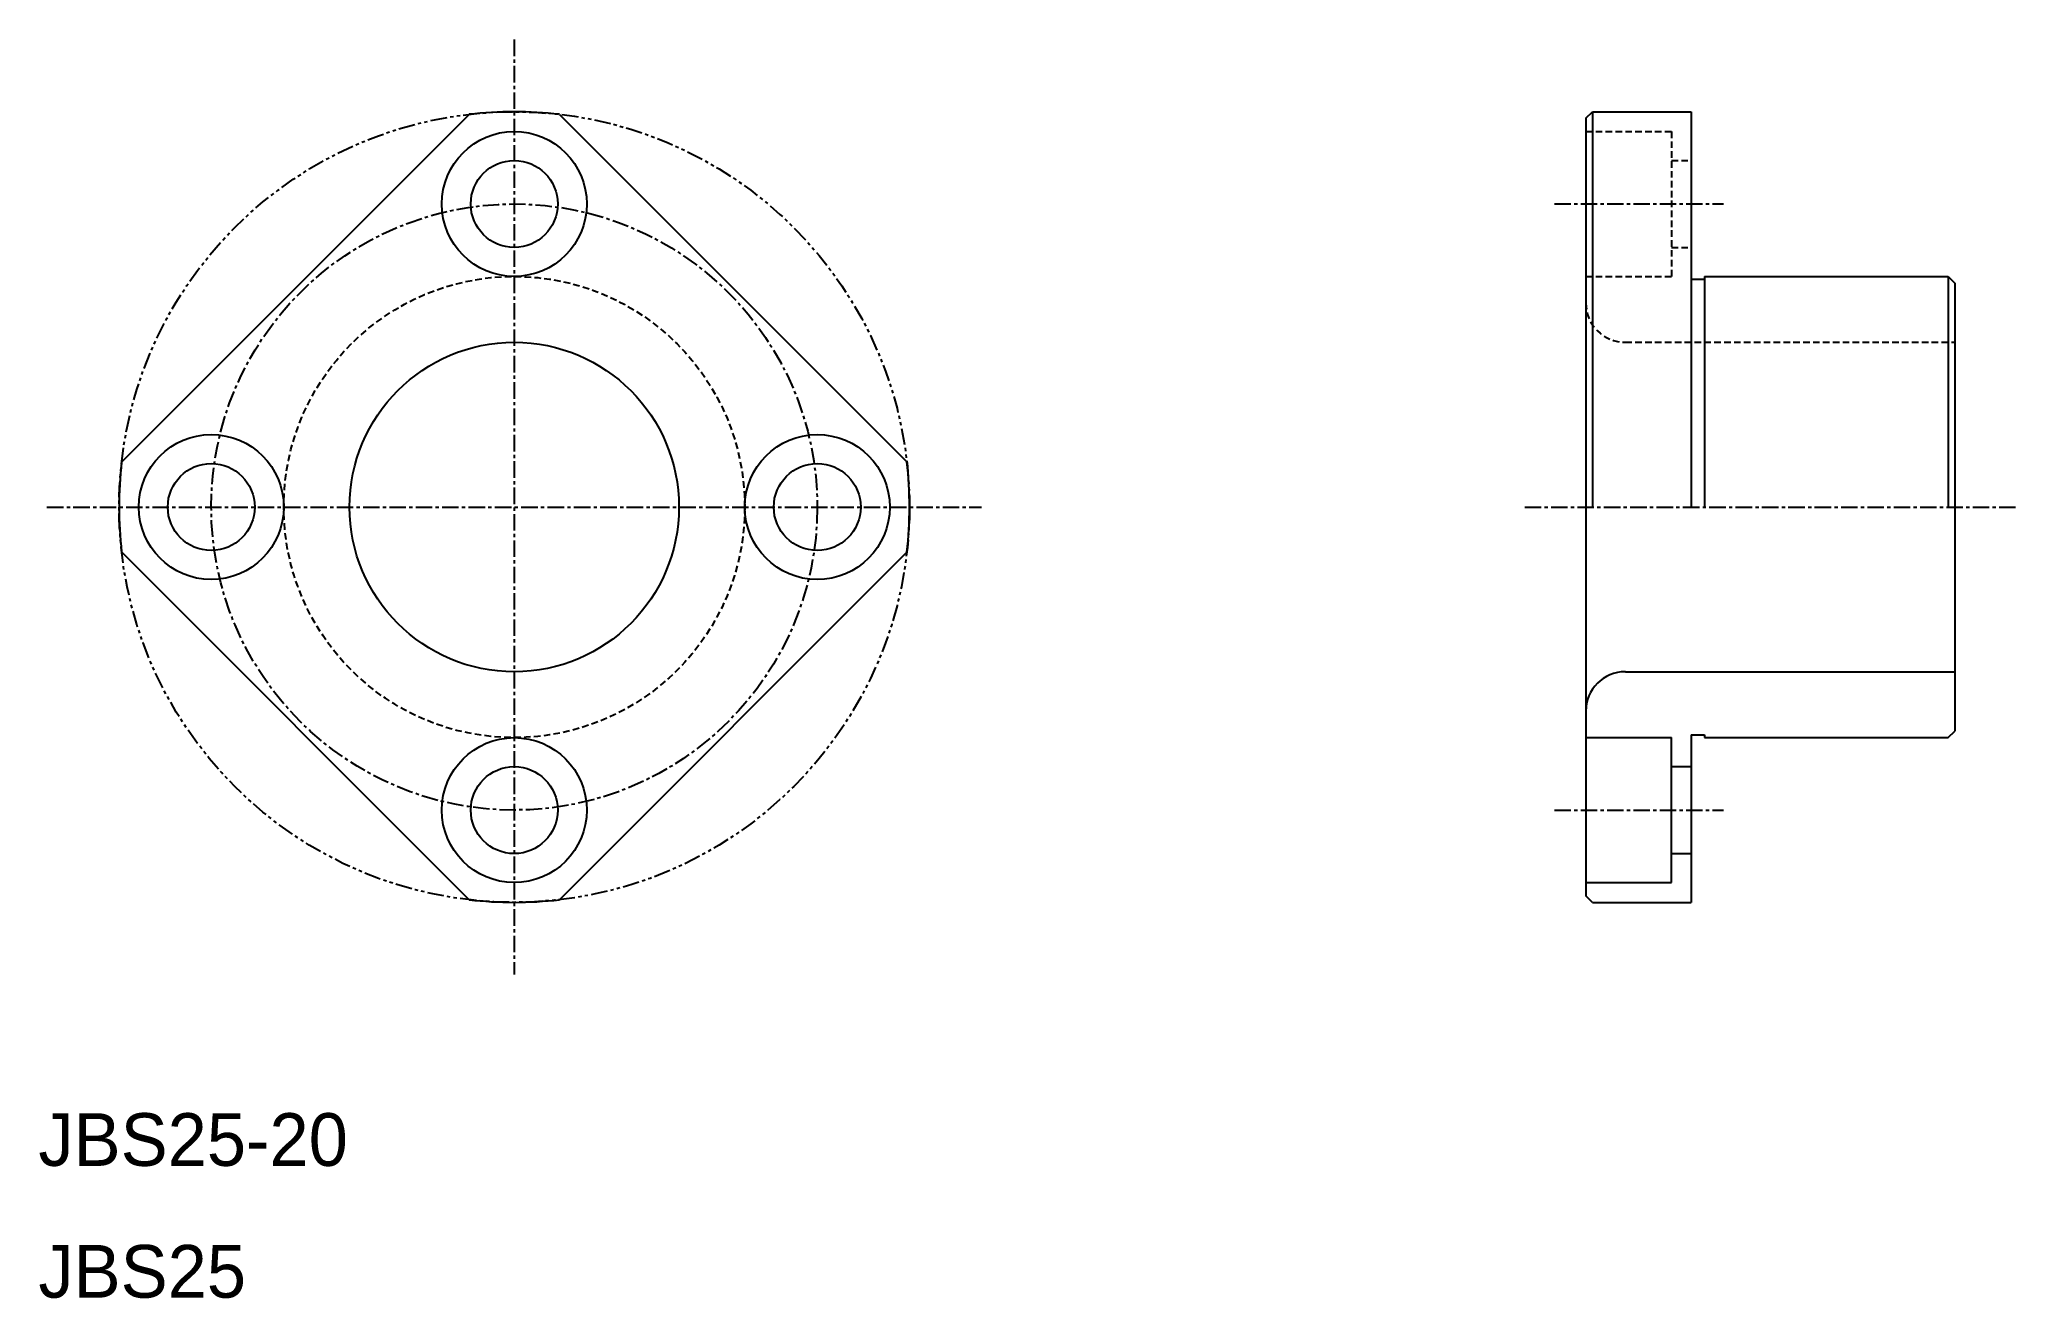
# Model space of a CAD drawing. Extents: x 24 to 174, y 10 to 105.
import ezdxf

# ---------------------------------------------------------------- set-up
doc = ezdxf.new("R2010")
doc.units = 0
for name, pattern in [('CENTER', [2, 1.25, -0.25, 0.25, -0.25]), ('DASHED', [0.75, 0.5, -0.25]), ('PHANTOM', [2.5, 1.25, -0.25, 0.25, -0.25, 0.25, -0.25])]:
    doc.linetypes.add(name, pattern=pattern)
doc.layers.get('0').update_dxf_attribs({"linetype": 'CONTINUOUS'})
doc.layers.add('CENTER', color=1, linetype='CENTER')

msp = doc.modelspace()

# ---------------------------------------------------------------- linework, layer by layer
at = {"color": 7, "linetype": 'CONTINUOUS'}
for p, q in [((30.2, 73.43), (56.57, 99.8)), ((63.43, 99.8), (89.8, 73.43)), ((141.34, 99.5), (141.84, 100)), ((141.34, 99.5), (141.34, 40.5)), ((141.84, 100), (149.34, 100)), ((141.84, 100), (141.84, 70)), ((143.71, 100), (143.71, 100)), ((145.59, 100), (145.59, 100)), ((149.34, 100), (149.34, 70)), ((149.34, 87.3), (150.34, 87.3)), ((150.34, 87.5), (150.34, 70)), ((150.34, 87.5), (168.84, 87.5)), ((168.84, 87.5), (168.84, 70)), ((168.84, 87.5), (169.34, 87)), ((169.34, 87), (169.34, 53)), ((56.57, 40.2), (30.2, 66.57)), ((89.8, 66.57), (63.43, 40.2)), ((144.34, 57.5), (169.34, 57.5)), ((149.34, 52.7), (149.34, 40)), ((149.34, 52.7), (150.34, 52.7)), ((150.34, 52.7), (150.34, 52.5)), ((168.84, 52.5), (169.34, 53)), ((141.34, 52.5), (147.84, 52.5)), ((147.84, 41.5), (147.84, 52.5)), ((150.34, 52.5), (168.84, 52.5)), ((147.84, 50.3), (149.34, 50.3)), ((147.84, 43.7), (149.34, 43.7)), ((141.34, 41.5), (147.84, 41.5)), ((141.84, 40), (141.34, 40.5)), ((141.84, 40), (149.34, 40))]:
    msp.add_line(p, q, dxfattribs=at)
at = {"color": 3, "linetype": 'DASHED'}
for p, q in [((141.34, 98.5), (147.84, 98.5)), ((147.84, 98.5), (147.84, 87.5)), ((147.84, 96.3), (149.34, 96.3)), ((147.84, 89.7), (149.34, 89.7)), ((141.34, 87.5), (147.84, 87.5)), ((144.34, 82.5), (169.34, 82.5))]:
    msp.add_line(p, q, dxfattribs=at)
at = {"color": 3, "linetype": 'PHANTOM'}
msp.add_circle((60, 70), 30, dxfattribs=at)
at = {"color": 7, "linetype": 'CONTINUOUS'}
for centre, radius in [((60, 93), 5.5), ((60, 70), 12.5), ((37, 70), 5.5), ((83, 70), 5.5), ((60, 47), 5.5)]:
    msp.add_circle(centre, radius, dxfattribs=at)
at = {"color": 3, "linetype": 'CONTINUOUS'}
for centre in [(60, 93), (37, 70), (83, 70), (60, 47)]:
    msp.add_circle(centre, 3.3, dxfattribs=at)
at = {"color": 3, "linetype": 'DASHED'}
msp.add_circle((60, 70), 17.5, dxfattribs=at)
at = {"color": 7, "linetype": 'CONTINUOUS'}
for centre, radius, start, end in [((60, 70), 30, 83.4332, 96.5668), ((60, 70), 30, 173.4332, 186.5668), ((60, 70), 30, 353.4332, 6.5668), ((144.34, 54.5), 3, 90, 180), ((60, 70), 30, 263.4332, 276.5668)]:
    msp.add_arc(centre, radius, start, end, dxfattribs=at)
at = {"color": 3, "linetype": 'DASHED'}
msp.add_arc((144.34, 85.5), 3, 180, 270, dxfattribs=at)
at = {"layer": 'CENTER', "color": 1, "linetype": 'CENTER'}
for p, q in [((60, 105.47), (60, 34.53)), ((138.95, 93), (151.78, 93)), ((24.53, 70), (95.47, 70)), ((136.71, 70), (174.18, 70)), ((138.95, 47), (151.78, 47))]:
    msp.add_line(p, q, dxfattribs=at)
msp.add_circle((60, 70), 23, dxfattribs=at)

# ---------------------------------------------------------------- texts
at = {"color": 7, "linetype": 'CONTINUOUS'}
for s, p in [('JBS25-20', (23.88, 20)), ('JBS25', (23.88, 10))]:
    msp.add_text(s, height=4, dxfattribs=at).set_placement(p)

doc.saveas('drawing.dxf')
